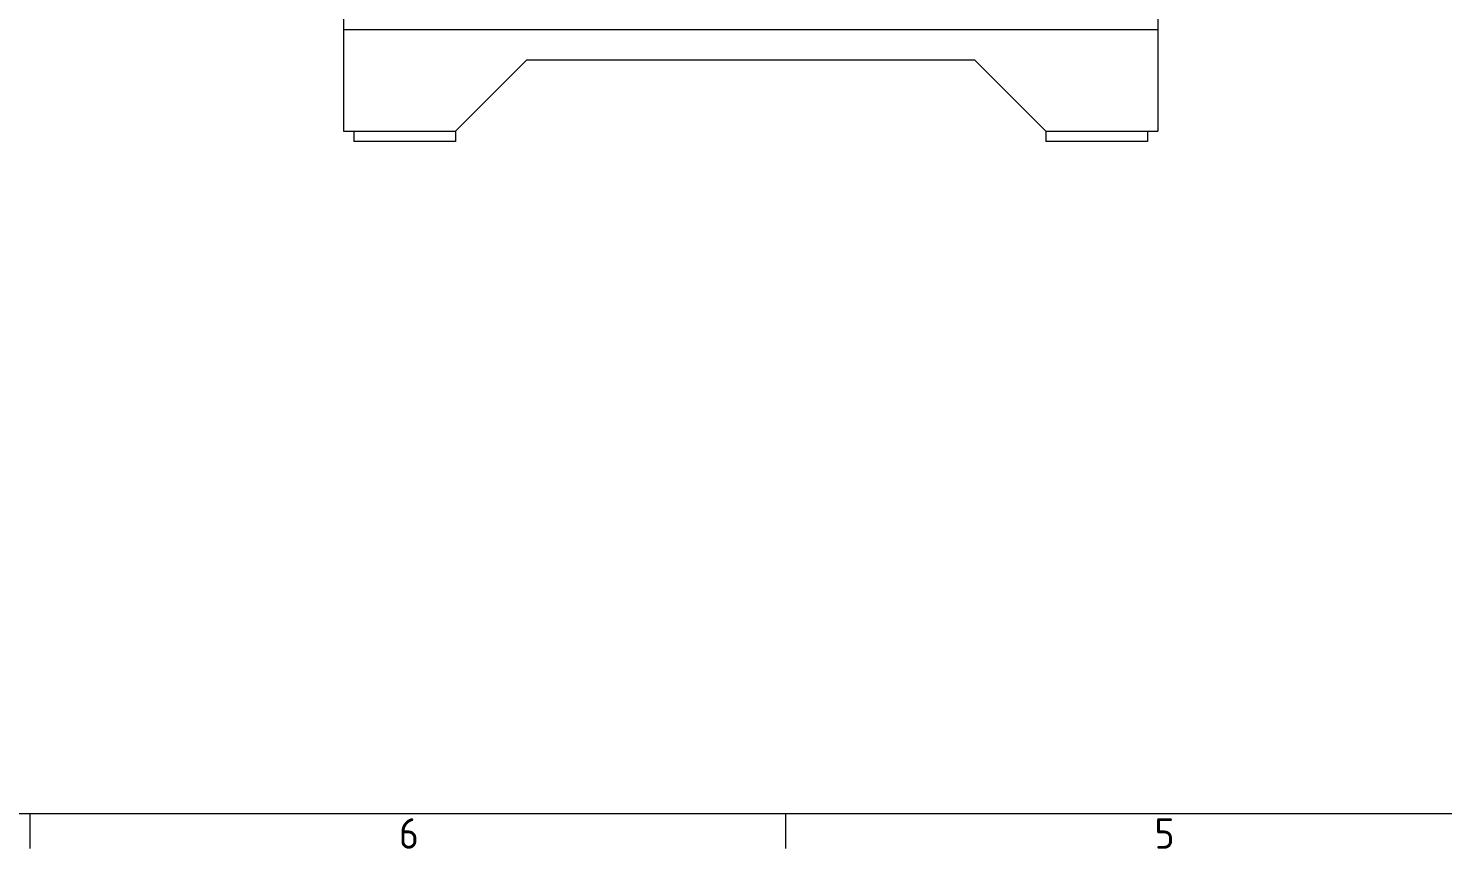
# Model space of a CAD drawing. Header units: millimetres. Extents: x 0 to 5940, y 0 to 4200.
# Drawn here: x 1483 to 2873, y 66 to 872 of the extents above; entities that cross this region are included whole.
import ezdxf

# ---------------------------------------------------------------- set-up
doc = ezdxf.new("R2010")
doc.units = ezdxf.units.MM
doc.header["$LTSCALE"] = 10
doc.layers.get('0').update_dxf_attribs({"color": 3, "lineweight": 5, "true_color": 0x00ff00})
doc.layers.add('가시적인 것(ISO)', color=3, linetype='Continuous', lineweight=5, true_color=0x00ff00)
doc.layers.add('경계(ISO)', color=7, linetype='Continuous', lineweight=5)
doc.styles.add('문자 텍스트_PSTEK_POSCO', font='isocp.shx')

# ---------------------------------------------------------------- blocks, each defined once
blk = doc.blocks.new('경계 Default Border')
at = {"layer": '경계(ISO)'}
for p, q in [((148.5, 10), (148.5, 6.6)), ((222.75, 10), (222.75, 6.6))]:
    blk.add_line(p, q, dxfattribs=at)
at = {"layer": '경계(ISO)', "flags": 128}
blk.add_lwpolyline([(10, 10), (10, 410), (584, 410), (584, 10), (10, 10)], dxfattribs=at)
at = {"layer": '경계(ISO)', "color": 2, "true_color": 0xffff00, "char_height": 3, "attachment_point": 7, "style": '문자 텍스트_PSTEK_POSCO'}
for s, insert in [('6', (184.77, 6.57)), ('5', (259.02, 6.57))]:
    blk.add_mtext(s, dxfattribs=dict(at, insert=insert))

msp = doc.modelspace()

# ---------------------------------------------------------------- linework, layer by layer
at = {"layer": '가시적인 것(ISO)'}
for p, q in [((1793.362, 2370.688), (1793.362, 870.688)), ((2593.362, 2370.688), (2593.362, 870.688)), ((1793.362, 870.688), (2593.362, 870.688)), ((1793.362, 870.688), (2593.362, 870.688)), ((1793.362, 870.688), (1793.362, 770.688)), ((2593.362, 870.688), (2593.362, 770.688)), ((1903.362, 770.688), (1973.362, 840.688)), ((1973.362, 840.688), (2413.362, 840.688)), ((2413.362, 840.688), (2483.362, 770.688)), ((1793.362, 770.688), (1903.362, 770.688)), ((1803.362, 770.688), (1803.362, 760.688)), ((1903.362, 770.688), (1903.362, 760.688)), ((2483.362, 770.688), (2483.362, 760.688)), ((2483.362, 770.688), (2593.362, 770.688)), ((2583.362, 770.688), (2583.362, 760.688)), ((1903.362, 760.688), (1803.362, 760.688)), ((2583.362, 760.688), (2483.362, 760.688))]:
    msp.add_line(p, q, dxfattribs=at)

# ---------------------------------------------------------------- block references
at = {"xscale": 10, "yscale": 10, "zscale": 10}
msp.add_blockref('경계 Default Border', (0, 0), dxfattribs=at)

doc.saveas('drawing.dxf')
